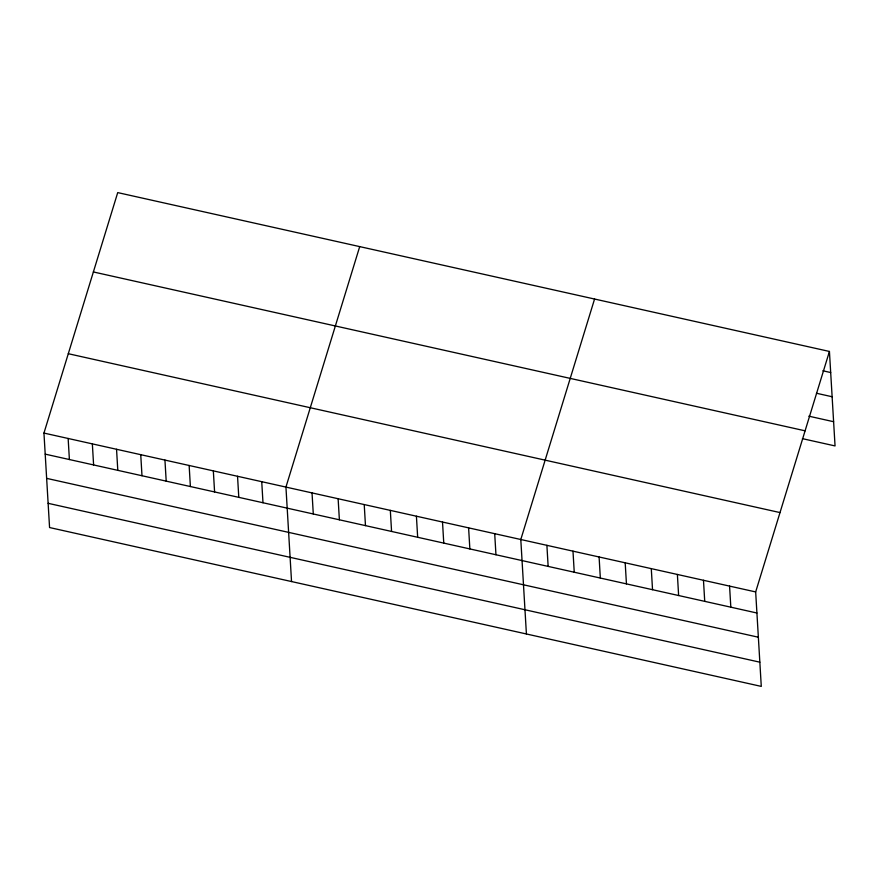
<?xml version="1.0" encoding="UTF-8"?>
<svg xmlns="http://www.w3.org/2000/svg" width="879" height="879" viewBox="0 0 879 879"><rect width="100%" height="100%" fill="white"/><g stroke="black" fill="none" stroke-linecap="round" stroke-linejoin="round"><path stroke-width="1.32" d="M829.435 351.457L755.665 591.93L761.28 686.4L49.565 527.543L43.95 433.072L117.72 192.6L829.435 351.457L835.05 445.928L802.428 438.654M359.709 246.614L285.939 487.087L291.542 581.557M594.567 299.036L520.797 539.508L526.411 633.979M822.865 370.784L830.688 372.531M816.47 393.254L832.127 396.748M808.823 416.174L833.611 421.711M93.372 271.952L805.098 430.82M68.298 353.71L780.014 512.578M43.95 433.072L755.665 591.93M45.203 454.135L756.918 613.004M46.642 478.363L758.357 637.22M48.125 503.315L759.841 662.184M729.57 586.106L730.823 607.169M703.475 580.283L704.727 601.346M677.379 574.459L678.632 595.522M651.284 568.636L652.537 589.699M625.189 562.802L626.441 583.876M599.093 556.978L600.335 578.052M572.987 551.155L574.24 572.218M546.892 545.332L548.144 566.395M494.701 533.685L495.954 554.748M468.606 527.861L469.858 548.925M442.511 522.027L443.763 543.101M416.415 516.204L417.668 537.278M390.32 510.38L391.573 531.443M364.225 504.557L365.477 525.62M338.129 498.734L339.382 519.797M312.034 492.91L313.287 513.973M261.733 481.681L262.986 502.744M237.539 476.275L238.791 497.349M213.333 470.88L214.586 491.943M189.139 465.474L190.391 486.537M164.944 460.08L166.197 481.143M140.739 454.674L141.991 475.737M116.544 449.268L117.797 470.342M92.35 443.873L93.603 464.936M68.144 438.467L69.397 459.541"/></g></svg>
